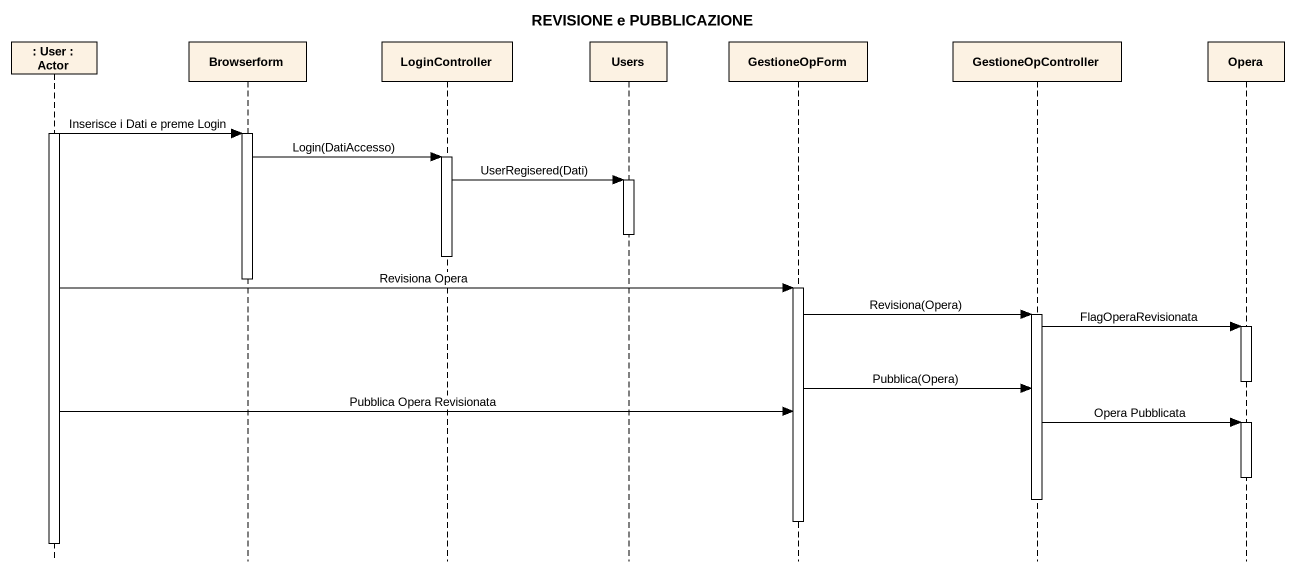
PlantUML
@startuml
title REVISIONE e PUBBLICAZIONE
hide footbox
participant ": User : Actor" as User
participant Browserform
participant LoginController
participant Users
participant GestioneOpForm
participant GestioneOpController
participant Opera

activate User
User -> Browserform : Inserisce i Dati e preme Login
activate Browserform
Browserform -> LoginController : Login(DatiAccesso)
activate LoginController
LoginController -> Users : UserRegisered(Dati)
activate Users
deactivate Users
deactivate LoginController
deactivate Browserform
User -> GestioneOpForm : Revisiona Opera
activate GestioneOpForm
GestioneOpForm -> GestioneOpController : Revisiona(Opera)
activate GestioneOpController
GestioneOpController -> Opera : FlagOperaRevisionata
activate Opera
deactivate Opera
GestioneOpForm -> GestioneOpController : Pubblica(Opera)
User -> GestioneOpForm : Pubblica Opera Revisionata
GestioneOpController -> Opera : Opera Pubblicata
activate Opera
deactivate Opera
deactivate GestioneOpController
deactivate GestioneOpForm
deactivate User
@enduml
